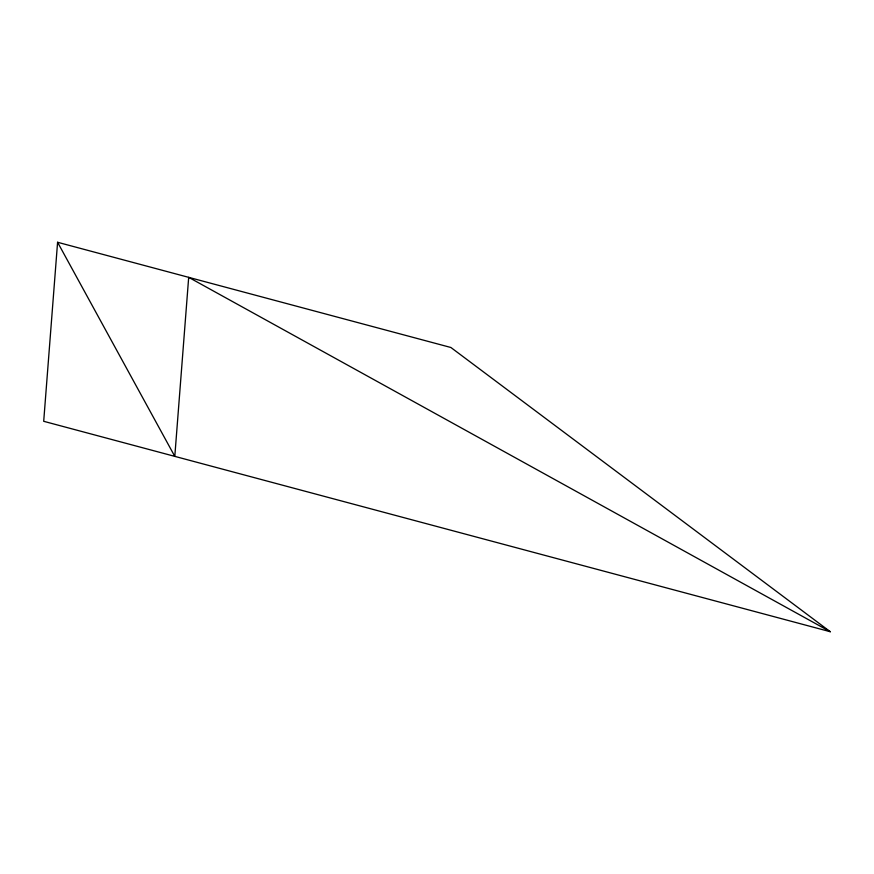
<?xml version="1.0" encoding="UTF-8"?>
<svg xmlns="http://www.w3.org/2000/svg" width="874" height="874" viewBox="0 0 874 874"><rect width="100%" height="100%" fill="white"/><g stroke="black" fill="none" stroke-linecap="round" stroke-linejoin="round"><path stroke-width="1.31" d="M57.586 242.273L43.7 421.301L830.3 631.727L450.886 347.491L57.586 242.273L174.8 456.37L188.686 277.342L830.3 631.727"/></g></svg>
